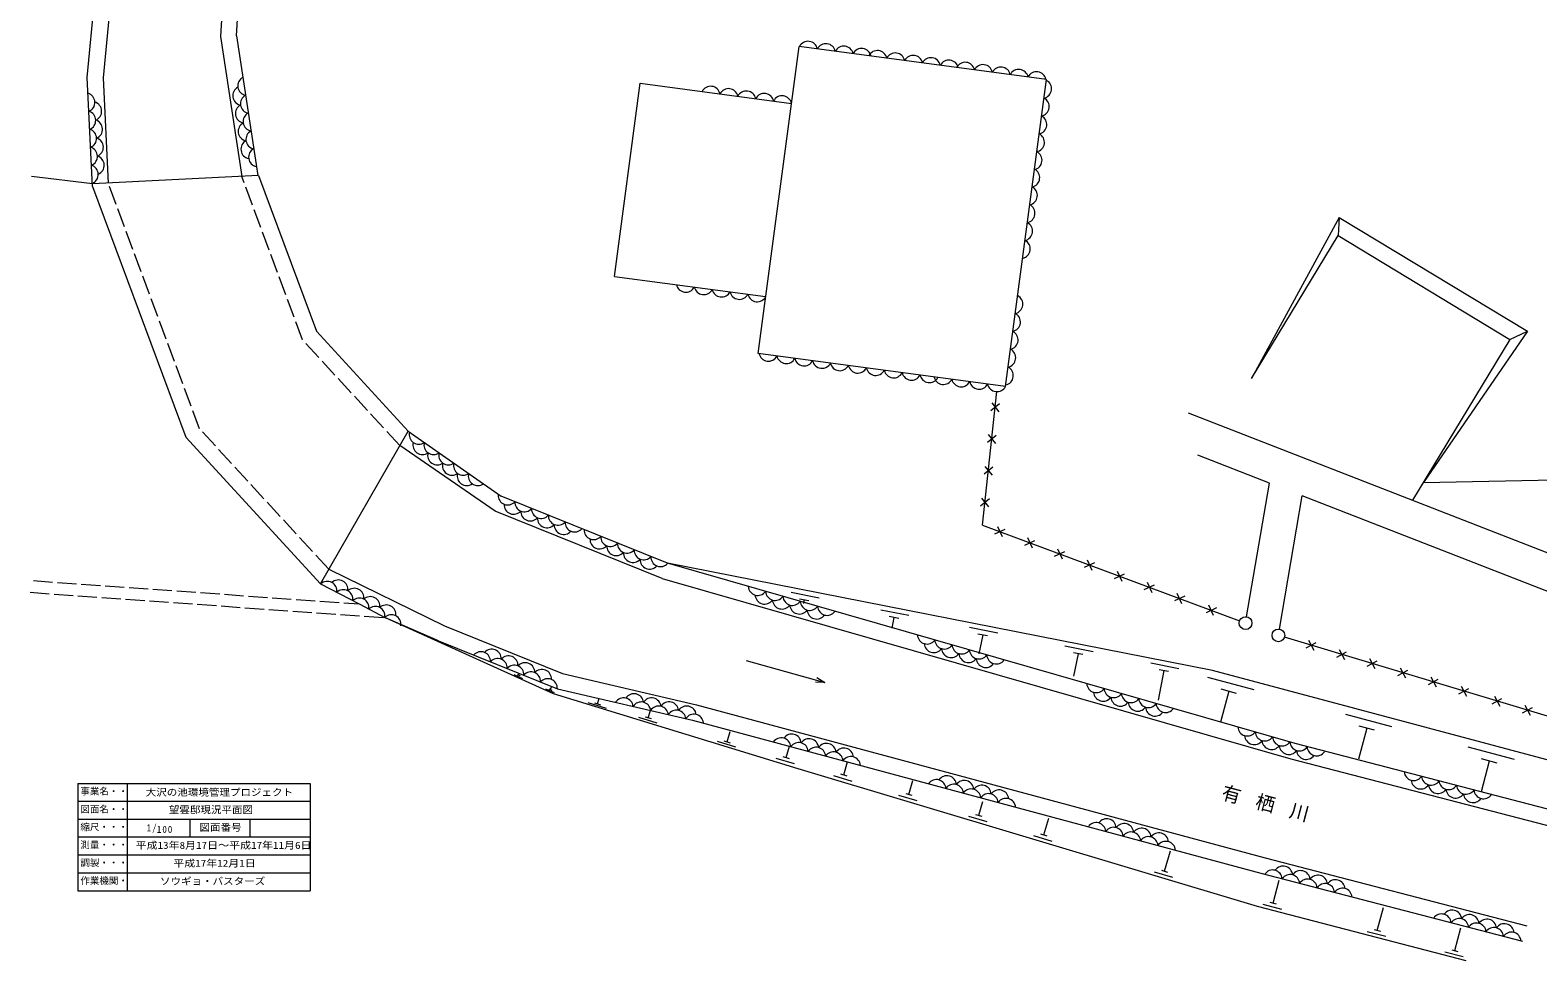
# Model space of a CAD drawing. Units: millimetres, scale not verified. Extents: x 1586 to 82622, y 436 to 58837.
# Drawn here: x 1586 to 48838, y 436 to 29646 of the extents above; entities that cross this region are included whole.
import ezdxf
from ezdxf.enums import TextEntityAlignment as Align

# ---------------------------------------------------------------- set-up
doc = ezdxf.new("R2010")
doc.units = ezdxf.units.MM
doc.header["$LTSCALE"] = 100
doc.linetypes.add('DASHED', pattern=[7.5, 6, -1.5])
doc.layers.add('0-0通り芯', color=4, linetype='Continuous', lineweight=13)
doc.styles.add('ＭＳ ゴシック', font='')
doc.styles.get('ＭＳ ゴシック').set_extended_font_data('MS Gothic')

msp = doc.modelspace()

# ---------------------------------------------------------------- linework, layer by layer
at = {"layer": '0-0通り芯', "color": 3}
for p, q in [((3377.8, 28158.5), (5165.9, 47472.4)), ((5665.3, 47443), (3878.9, 28147.1)), ((7882.9, 35040.3), (7550.6, 29449.2)), ((8052.9, 29472.2), (8382, 35010.7)), ((7550.6, 29449.2), (8216.9, 25059.6)), ((8052.9, 29472.2), (8718.7, 25085)), ((24399, 19510.5), (25682.1, 29133.6)), ((33437.8, 28099.5), (25682.1, 29133.6)), ((3538.9, 24745.1), (3377.8, 28158.5)), ((3878.9, 28147.1), (4034.7, 24846.4)), ((19896.7, 21926.7), (20704, 27981.5)), ((20704, 27981.5), (25442.3, 27349.7)), ((32154.7, 18476.4), (33437.8, 28099.5)), ((3535.2, 24822.9), (1631.9, 25056.1)), ((8740.5, 25086.1), (3535.2, 24822.8)), ((8740.5, 25086.1), (10555.8, 20205.9)), ((3538.9, 24745.1), (6463.1, 16883.7)), ((42615.9, 23775), (39867.4, 18723)), ((42615.9, 23775), (42580.6, 23205.7)), ((42615.9, 23775), (48513.5, 20205.4)), ((39867.4, 18723), (42580.6, 23205.7)), ((42580.6, 23205.7), (47962.7, 19948.1)), ((19896.7, 21926.7), (24636.7, 21294.7)), ((13430.2, 17075.5), (10555.8, 20205.9)), ((47962.7, 19948.1), (44911.6, 14907)), ((48513.5, 20205.4), (45249.5, 15465.4)), ((47962.7, 19948.1), (48513.5, 20205.4)), ((32154.7, 18476.4), (24399, 19510.5)), ((31437, 14129.4), (31885.8, 18313.1)), ((37880.8, 17648.5), (50624.6, 12679.5)), ((10680.9, 12290.3), (13430.2, 17075.5)), ((13430.2, 17075.5), (16347.6, 15034)), ((10680.9, 12290.3), (6463.1, 16883.7)), ((16160.4, 14570.4), (13168.9, 16620.8)), ((40422.9, 15442.3), (38182.3, 16315.9)), ((45249.5, 15465.4), (54438.8, 15646.6)), ((39710.3, 11252.6), (40423.2, 15442.1)), ((40423.4, 15443.4), (40423.2, 15442.1)), ((21557.1, 12931.4), (16347.6, 15034)), ((40740.9, 10868), (41451, 15041.4)), ((50329.8, 11579.4), (41450.6, 15041.5)), ((41451.6, 15045.1), (41451, 15041.4)), ((21394.1, 12458), (16160.4, 14570.4)), ((31437, 14129.4), (39489.4, 11125.3)), ((41228.9, 7284.4), (21557.1, 12931.4)), ((38636.1, 9574.1), (21557.1, 12931.4)), ((10680.9, 12290.3), (11895.1, 11656.4)), ((10942.2, 12745), (14570.2, 10967.8)), ((21394.1, 12458), (41096.8, 6802.2)), ((11895.1, 11656.4), (12724.1, 11223.6)), ((14383.1, 10504.1), (12724.1, 11223.6)), ((17990.8, 8843.6), (12724.1, 11223.6)), ((14570.2, 10967.8), (18266.3, 9476)), ((14383.1, 10504.1), (18115.1, 8997.8)), ((52108.7, 7243.6), (40898.9, 10613.3)), ((18266.3, 9476), (22466.1, 8496.6)), ((63155.5, 3009.5), (38636.1, 9574.1)), ((18115.1, 8997.8), (22344.2, 8011.6)), ((25658.7, 6492.4), (17990.8, 8843.6)), ((22466.1, 8496.6), (40288.6, 3698.9)), ((22344.2, 8011.6), (40160.2, 3215.7)), ((66824.3, 618.7), (41228.9, 7284.4)), ((41096.8, 6802.2), (65541.2, 436.1)), ((40047.9, 2172.8), (25658.7, 6492.4)), ((40288.6, 3698.9), (48492, 1562.6)), ((40160.2, 3215.7), (48360.4, 1080.1)), ((46587.7, 463.7), (40047.9, 2172.8))]:
    msp.add_line(p, q, dxfattribs=at)
at = {"layer": '0-0通り芯', "color": 3, "linetype": 'DASHED'}
for p, q in [((10121.3, 19939.8), (8216.9, 25059.6)), ((6897.6, 17149.8), (4034.7, 24846.4)), ((13168.9, 16620.8), (10121.3, 19939.8)), ((10942.2, 12745), (6897.6, 17149.8)), ((1692.3, 12387), (11895.5, 11656.2)), ((1586.4, 12021.6), (12723.8, 11223.8))]:
    msp.add_line(p, q, dxfattribs=at)
at = {"layer": '0-0通り芯'}
for p, q in [((31722, 17958.7), (31944, 17683.5)), ((31970.6, 17932.1), (31695.4, 17710.2)), ((31864, 16937.8), (31588.7, 16715.9)), ((31615.4, 16964.4), (31837.3, 16689.2)), ((31757.3, 15943.5), (31482.1, 15721.6)), ((31508.7, 15970.1), (31730.7, 15694.9)), ((31650.7, 14949.2), (31375.4, 14727.3)), ((31402.1, 14975.8), (31624, 14700.6)), ((31819.1, 13853.5), (32140.8, 14000.3)), ((31906.5, 14087.7), (32053.4, 13766.1)), ((32843.4, 13738.2), (32990.3, 13416.5)), ((32756.1, 13503.9), (33077.7, 13650.8)), ((33693, 13154.4), (34014.6, 13301.2)), ((33780.4, 13388.6), (33927.2, 13067)), ((34629.9, 12804.8), (34951.5, 12951.7)), ((34717.3, 13039.1), (34864.1, 12717.5)), ((35566.8, 12455.3), (35888.4, 12602.1)), ((35654.2, 12689.5), (35801, 12367.9)), ((36591.1, 12340), (36738, 12018.4)), ((26315.7, 11843.1), (25432.6, 12016.7)), ((36503.7, 12105.8), (36825.4, 12252.6)), ((37772.2, 11899.3), (37450.6, 11752.5)), ((37684.8, 11665.1), (37538, 11986.7)), ((25992.4, 11753.8), (25698, 11811.7)), ((25845.2, 11782.8), (25822.2, 11666)), ((29129.2, 11290.1), (28246.1, 11463.7)), ((38762.2, 11530), (38440.5, 11383.2)), ((38674.8, 11295.8), (38527.9, 11617.4)), ((28805.9, 11200.8), (28511.5, 11258.6)), ((28658.7, 11229.7), (28594.2, 10901.8)), ((31909.3, 10743.6), (31026.2, 10917.2)), ((31586, 10654.3), (31291.6, 10712.1)), ((31438.8, 10683.2), (31322.9, 10093.5)), ((41576.5, 10279.1), (41887.9, 10446.5)), ((41648.4, 10518.5), (41815.9, 10207.1)), ((34898.2, 10156), (34015.1, 10329.6)), ((34574.9, 10066.7), (34280.5, 10124.6)), ((34427.7, 10095.7), (34289.4, 9391.8)), ((42534.1, 9991.2), (42845.5, 10158.7)), ((42606.1, 10230.6), (42773.6, 9919.2)), ((43563.8, 9942.7), (43731.2, 9631.4)), ((16896.2, 9420.6), (16922.7, 9479.1)), ((24024.5, 9885.8), (26496.3, 9198.4)), ((37586.8, 9627.5), (36703.7, 9801.1)), ((37116.3, 9567.1), (36934.3, 8641.1)), ((37263.5, 9538.2), (36969.1, 9596.1)), ((43491.8, 9703.3), (43803.2, 9870.8)), ((44449.5, 9415.4), (44760.9, 9582.9)), ((44521.4, 9654.9), (44688.9, 9343.5)), ((16744.1, 9448.1), (17017.5, 9324.6)), ((16850.7, 9441.1), (16941.8, 9400)), ((17736.7, 8999.6), (18010.1, 8876.1)), ((17843.3, 8992.6), (17934.4, 8951.4)), ((17888.8, 8972), (17933.6, 9071.1)), ((39942.3, 8965.6), (38493.3, 9353.6)), ((39394.6, 8853.4), (38911.6, 8982.8)), ((45407.1, 9127.6), (45718.5, 9295)), ((45479.1, 9367), (45646.6, 9055.6)), ((46364.8, 8839.7), (46676.2, 9007.1)), ((46436.8, 9079.1), (46604.2, 8767.7)), ((19068.2, 8565.5), (19641.9, 8389.6)), ((19274.1, 8554.7), (19465.3, 8496.1)), ((19369.7, 8525.4), (19421.2, 8693.3)), ((39153.1, 8918.1), (38894.5, 7952.1)), ((47402.1, 8527.9), (47713.5, 8695.3)), ((47474.1, 8767.3), (47641.5, 8455.9)), ((20649.5, 8106.8), (21223.1, 7930.9)), ((20862.7, 8119.9), (21053.9, 8061.3)), ((20958.3, 8090.6), (21028.1, 8318.5)), ((44266.5, 7807.9), (42817.5, 8195.8)), ((48359.8, 8240), (48671.1, 8407.4)), ((48431.7, 8479.4), (48599.2, 8168)), ((23427, 7333.6), (23525.6, 7655.2)), ((43477.3, 7760.4), (43218.7, 6794.4)), ((43718.8, 7695.7), (43235.8, 7825)), ((23118.1, 7349.8), (23691.8, 7174)), ((23331.4, 7362.9), (23522.6, 7304.3)), ((25275.7, 6845.2), (25382.5, 7193.7)), ((48105, 6780.2), (46656.1, 7168.1)), ((24955.9, 6825.6), (25529.5, 6649.7)), ((25180.1, 6874.5), (25371.3, 6815.8)), ((27082.9, 6299.8), (27204.1, 6703.4)), ((47315.9, 6732.6), (47057.3, 5766.7)), ((47557.4, 6668), (47074.4, 6797.3)), ((26763.2, 6278.3), (27337.9, 6105.8)), ((26987.1, 6328.5), (27178.7, 6271)), ((3079.2, 6032.4), (3079.2, 2667.8)), ((3079.2, 6032.4), (10360.4, 6032.4)), ((4631.2, 6032.4), (4631.2, 2667.8)), ((10360.4, 6032.4), (10360.4, 2667.8)), ((29028, 5715.9), (29219.5, 5658.3)), ((29123.8, 5687.1), (29253.1, 6118.1)), ((3079.2, 5469.9), (10360.4, 5469.9)), ((28804.1, 5665.6), (29378.7, 5493.1)), ((31313.6, 5029.7), (31443, 5460.7)), ((3079.2, 4907.4), (10360.4, 4907.4)), ((6589.6, 4907.4), (6589.6, 4355.3)), ((8475, 4907.4), (8475, 4355.3)), ((30994, 5008.2), (31568.6, 4835.7)), ((31217.9, 5058.4), (31409.4, 5001)), ((33351.3, 4418), (33507.8, 4939.4)), ((3079.2, 4355.3), (10360.4, 4355.3)), ((33031.6, 4396.5), (33606.3, 4224)), ((33255.5, 4446.8), (33447, 4389.3)), ((3079.2, 3792.9), (10360.4, 3792.9)), ((37136.4, 3281.7), (37326.5, 3915.2)), ((37040.6, 3310.5), (37232.1, 3253)), ((3079.2, 3230.4), (10360.4, 3230.4)), ((36816.7, 3260.2), (37391.3, 3087.7)), ((40539.2, 2276.9), (40727.7, 2998.3)), ((3079.2, 2667.8), (10360.4, 2667.8)), ((40220.5, 2243.9), (40801, 2092.2)), ((40442.4, 2302.2), (40635.9, 2251.7)), ((43806.9, 1423), (43995.2, 2143.2)), ((43710.2, 1448.3), (43903.7, 1397.7)), ((46236, 788.2), (46422.2, 1500.4)), ((43488.2, 1390), (44068.7, 1238.3)), ((45917.3, 755.2), (46497.8, 603.5)), ((46139.3, 813.5), (46332.8, 762.9))]:
    msp.add_line(p, q, dxfattribs=at)
msp.add_lwpolyline([(26238, 9350.8), (26496.3, 9198.4), (26196.3, 9201.2)], dxfattribs=at)
at = {"layer": '0-0通り芯', "color": 3}
for centre in [(39676.8, 11055.4), (40707.4, 10670.9)]:
    msp.add_circle(centre, 200, dxfattribs=at)
at = {"layer": '0-0通り芯'}
for centre, start, end in [((25965.5, 28995), 11.87656, 152.93415), ((26525.6, 28920.3), 11.87656, 152.93415), ((27085.6, 28845.6), 11.87656, 152.93415), ((27645.7, 28771), 11.87656, 152.93415), ((28139.1, 28705.2), 11.87656, 152.93415), ((28699.1, 28630.5), 11.87656, 152.93415), ((29259.2, 28555.8), 11.87656, 152.93415), ((29819.2, 28481.1), 11.87656, 152.93415), ((30379.3, 28406.5), 11.87656, 152.93415), ((30889.1, 28338.5), 11.87656, 152.93415), ((31449.1, 28263.8), 11.87656, 152.93415), ((32009.2, 28189.1), 11.87656, 152.93415), ((32569.2, 28114.5), 11.87656, 152.93415), ((8393.1, 27897.1), 118.10114, 259.15874), ((22912.2, 27586.2), 11.87663, 152.93423), ((33129.3, 28039.8), 11.87656, 152.93415), ((33297.9, 27807.4), 281.87655, 62.93417), ((3314.5, 27378.1), 292.1735, 73.2311), ((8237.4, 27590.2), 118.10114, 259.15874), ((8477.9, 27338.5), 118.10114, 259.15874), ((23472.2, 27511.5), 11.87663, 152.93423), ((24032.3, 27436.8), 11.87663, 152.93423), ((24592.3, 27362.2), 11.87663, 152.93423), ((25152.3, 27287.5), 11.87663, 152.93423), ((33223.2, 27247.3), 281.87655, 62.93417), ((3341.1, 26813.7), 292.1735, 73.2311), ((3527.7, 27102.8), 292.1735, 73.2311), ((8322.1, 27031.6), 118.10114, 259.15874), ((8562.6, 26779.9), 118.10114, 259.15874), ((33148.6, 26687.3), 281.87655, 62.93417), ((3367.8, 26249.3), 292.1735, 73.2311), ((3554.3, 26538.5), 292.1735, 73.2311), ((8406.9, 26473), 118.10114, 259.15874), ((8647.4, 26221.3), 118.10114, 259.15874), ((3581, 25974.1), 292.1735, 73.2311), ((8491.7, 25914.4), 118.10114, 259.15874), ((33073.9, 26127.3), 281.87655, 62.93417), ((3394.4, 25685), 292.1735, 73.2311), ((3607.6, 25409.7), 292.1735, 73.2311), ((8732.2, 25662.7), 118.10114, 259.15874), ((32999.2, 25567.2), 281.87655, 62.93417), ((3421.1, 25120.6), 292.1735, 73.2311), ((32926.8, 25024), 281.87655, 62.93417), ((32852.1, 24464), 281.87655, 62.93417), ((32777.5, 23903.9), 281.87655, 62.93417), ((32702.8, 23343.9), 281.87655, 62.93417), ((32628.1, 22783.8), 281.87655, 62.93417), ((22135.2, 21729.1), 191.87664, 332.93424), ((22695.2, 21654.4), 191.87664, 332.93424), ((23255.3, 21579.8), 191.87664, 332.93424), ((23815.3, 21505.1), 191.87664, 332.93424), ((24375.3, 21430.4), 191.87664, 332.93424), ((32397.7, 21055.6), 281.87655, 62.93417), ((32323, 20495.6), 281.87655, 62.93417), ((32248.3, 19935.5), 281.87655, 62.93417), ((24721.7, 19568.3), 191.87656, 332.93416), ((25281.8, 19493.6), 191.87656, 332.93416), ((32173.7, 19375.5), 281.87655, 62.93417), ((25841.8, 19419), 191.87656, 332.93416), ((26401.9, 19344.3), 191.87656, 332.93416), ((26961.9, 19269.6), 191.87656, 332.93416), ((27528.2, 19194.1), 191.87656, 332.93416), ((28088.3, 19119.4), 191.87656, 332.93416), ((28648.3, 19044.8), 191.87656, 332.93416), ((29208.4, 18970.1), 191.87656, 332.93416), ((32099, 18815.5), 281.87655, 62.93417), ((29768.4, 18895.4), 191.87656, 332.93416), ((30205.3, 18837.2), 191.87656, 332.93416), ((30765.4, 18762.5), 191.87656, 332.93416), ((31325.4, 18687.8), 191.87656, 332.93416), ((31885.5, 18613.1), 191.87656, 332.93416), ((13765.7, 16962.8), 164.48852, 305.54614), ((13880.5, 16638.4), 164.48852, 305.54614), ((14228.6, 16638.8), 164.48852, 305.54614), ((14343.4, 16314.4), 164.48852, 305.54614), ((14691.6, 16314.9), 164.48852, 305.54614), ((14806.3, 15990.5), 164.48852, 305.54614), ((15154.5, 15991), 164.48852, 305.54614), ((15269.2, 15666.6), 164.48852, 305.54614), ((15617.4, 15667), 164.48852, 305.54614), ((16553.3, 15058.8), 177.49185, 318.54945), ((16738.1, 14768.6), 177.49185, 318.54945), ((17077.2, 14847.4), 177.49185, 318.54945), ((17601.2, 14635.9), 177.49185, 318.54945), ((17262, 14557.1), 177.49185, 318.54945), ((17785.9, 14345.7), 177.49185, 318.54945), ((18125.1, 14424.5), 177.49185, 318.54945), ((18649, 14213), 177.49185, 318.54945), ((18309.9, 14134.2), 177.49185, 318.54945), ((19245.5, 13972.3), 177.49185, 318.54945), ((19769.4, 13760.8), 177.49185, 318.54945), ((19430.3, 13682), 177.49185, 318.54945), ((19954.2, 13470.6), 177.49185, 318.54945), ((20293.3, 13549.3), 177.49185, 318.54945), ((20478.1, 13259.1), 177.49185, 318.54945), ((20817.3, 13337.9), 177.49185, 318.54945), ((21002.1, 13047.6), 177.49185, 318.54945), ((21341.2, 13126.4), 177.49185, 318.54945), ((10900.3, 12062.9), 351.90471, 132.96231), ((11245.5, 12108.3), 351.90471, 132.96231), ((11401.2, 11801.5), 351.90471, 132.96231), ((11746.4, 11846.9), 351.90471, 132.96231), ((11902, 11540), 351.90471, 132.96231), ((12247.2, 11585.4), 351.90471, 132.96231), ((24391.8, 12221.7), 183.45451, 324.5121), ((24605.7, 11952.3), 183.45451, 324.5121), ((24934.9, 12065.8), 183.45451, 324.5121), ((25477.9, 11910), 183.45451, 324.5121), ((12402.9, 11278.5), 351.90471, 132.96231), ((12748.1, 11323.9), 351.90471, 132.96231), ((25148.8, 11796.4), 183.45451, 324.5121), ((25691.9, 11640.5), 183.45451, 324.5121), ((26021, 11754.1), 183.45451, 324.5121), ((26234.9, 11484.6), 183.45451, 324.5121), ((26564.1, 11598.2), 183.45451, 324.5121), ((12903.7, 11017.1), 351.90471, 132.96231), ((29693.4, 10699.9), 183.45451, 324.5121), ((29907.3, 10430.4), 183.45451, 324.5121), ((30236.4, 10544), 183.45451, 324.5121), ((15713.3, 9859.4), 357.49177, 138.54939), ((16052.4, 9938.2), 357.49177, 138.54939), ((16237.2, 9647.9), 357.49177, 138.54939), ((16576.4, 9726.7), 357.49177, 138.54939), ((30450.4, 10274.5), 183.45451, 324.5121), ((30779.5, 10388.1), 183.45451, 324.5121), ((30993.5, 10118.6), 183.45451, 324.5121), ((31322.6, 10232.2), 183.45451, 324.5121), ((31536.5, 9962.7), 183.45451, 324.5121), ((31865.6, 10076.3), 183.45451, 324.5121), ((16761.2, 9436.5), 357.49177, 138.54939), ((17100.3, 9515.3), 357.49177, 138.54939), ((17285.1, 9225), 357.49177, 138.54939), ((17624.2, 9303.8), 357.49177, 138.54939), ((17809, 9013.5), 357.49177, 138.54939), ((35000, 9176.6), 183.45451, 324.5121), ((35543.1, 9020.7), 183.45451, 324.5121), ((20187.2, 8411.9), 6.34373, 147.40133), ((20510.1, 8542), 6.34373, 147.40133), ((20737.4, 8283.6), 6.34373, 147.40133), ((21060.4, 8413.7), 6.34373, 147.40133), ((21610.6, 8285.3), 6.34373, 147.40133), ((35213.9, 8907.1), 183.45451, 324.5121), ((35757, 8751.2), 183.45451, 324.5121), ((36086.1, 8864.8), 183.45451, 324.5121), ((36300.1, 8595.3), 183.45451, 324.5121), ((36629.2, 8708.9), 183.45451, 324.5121), ((37172.3, 8553), 183.45451, 324.5121), ((21287.6, 8155.3), 6.34373, 147.40133), ((21837.9, 8027), 6.34373, 147.40133), ((22160.8, 8157), 6.34373, 147.40133), ((22388.1, 7898.7), 6.34373, 147.40133), ((36843.1, 8439.4), 183.45451, 324.5121), ((25452.5, 7278.4), 4.40496, 145.46257), ((39733.8, 7817.6), 183.45451, 324.5121), ((40276.9, 7661.8), 183.45451, 324.5121), ((25125.3, 7159.4), 4.40496, 145.46257), ((25670.9, 7012.5), 4.40496, 145.46257), ((25998, 7131.6), 4.40496, 145.46257), ((26216.4, 6865.7), 4.40496, 145.46257), ((26543.6, 6984.7), 4.40496, 145.46257), ((27089.2, 6837.8), 4.40496, 145.46257), ((39947.8, 7548.1), 183.45451, 324.5121), ((40490.9, 7392.3), 183.45451, 324.5121), ((40820, 7505.9), 183.45451, 324.5121), ((41033.9, 7236.4), 183.45451, 324.5121), ((41363.1, 7350), 183.45451, 324.5121), ((41906.1, 7194.1), 183.45451, 324.5121), ((26762, 6718.8), 4.40496, 145.46257), ((27307.6, 6571.9), 4.40496, 145.46257), ((41577, 7080.5), 183.45451, 324.5121), ((29988.4, 5850.3), 4.40496, 145.46257), ((30315.6, 5969.3), 4.40496, 145.46257), ((44945.9, 6419.8), 184.87403, 325.93163), ((45492.7, 6277.4), 184.87403, 325.93163), ((30534, 5703.4), 4.40496, 145.46257), ((30861.1, 5822.5), 4.40496, 145.46257), ((31079.5, 5556.6), 4.40496, 145.46257), ((31406.7, 5675.6), 4.40496, 145.46257), ((31625.1, 5409.7), 4.40496, 145.46257), ((31952.3, 5528.7), 4.40496, 145.46257), ((45166.5, 6155.7), 184.87403, 325.93163), ((45713.2, 6013.3), 184.87403, 325.93163), ((46039.4, 6135), 184.87403, 325.93163), ((46260, 5870.9), 184.87403, 325.93163), ((46586.2, 5992.6), 184.87403, 325.93163), ((46806.8, 5728.5), 184.87403, 325.93163), ((47133, 5850.2), 184.87403, 325.93163), ((32170.7, 5262.8), 4.40496, 145.46257), ((34997.3, 4501.9), 4.40496, 145.46257), ((35324.5, 4621), 4.40496, 145.46257), ((35870, 4474.1), 4.40496, 145.46257), ((35542.9, 4355.1), 4.40496, 145.46257), ((36088.4, 4208.2), 4.40496, 145.46257), ((36415.6, 4327.3), 4.40496, 145.46257), ((36634, 4061.4), 4.40496, 145.46257), ((36961.2, 4180.4), 4.40496, 145.46257), ((37179.6, 3914.5), 4.40496, 145.46257), ((40527.6, 3016.7), 4.87403, 145.93162), ((40853.8, 3138.4), 4.87403, 145.93162), ((41074.3, 2874.3), 4.87403, 145.93162), ((41400.6, 2996), 4.87403, 145.93162), ((41621.1, 2731.9), 4.87403, 145.93162), ((41947.3, 2853.6), 4.87403, 145.93162), ((42167.9, 2589.5), 4.87403, 145.93162), ((42494.1, 2711.2), 4.87403, 145.93162), ((42714.6, 2447.1), 4.87403, 145.93162), ((45822.2, 1637.8), 4.87403, 145.93162), ((46148.4, 1759.6), 4.87403, 145.93162), ((46695.1, 1617.2), 4.87403, 145.93162), ((46368.9, 1495.5), 4.87403, 145.93162), ((46915.7, 1353.1), 4.87403, 145.93162), ((47241.9, 1474.8), 4.87403, 145.93162), ((47462.4, 1210.7), 4.87403, 145.93162), ((47788.6, 1332.4), 4.87403, 145.93162), ((48009.2, 1068.3), 4.87403, 145.93162)]:
    msp.add_arc(centre, 300, start, end, dxfattribs=at)

# ---------------------------------------------------------------- texts
at = {"layer": '0-0通り芯', "color": 2, "style": 'ＭＳ ゴシック'}
for s, p in [('事業名・・', (3160.8, 5612.3)), ('図面名・・', (3160.8, 5049.8)), ('縮尺・・・', (3160.8, 4492.5)), ('測量・・・', (3160.8, 3935.2)), ('調製・・・', (3160.8, 3372.7)), ('作業機関・', (3160.8, 2810.2))]:
    msp.add_text(s, height=212.6, dxfattribs=at).set_placement(p, align=Align.BOTTOM_LEFT)
for s, width, p in [('大沢の池環境管理プロジェクト', 1.1, (5207.9, 5575.7)), ('望雲邸現況平面図', 1.1, (5932.7, 5027.9)), ('図面番号', 1.1, (6894.7, 4476.1)), ('平成13年8月17日～平成17年11月6日', 1.15, (4891, 3913.3)), ('平成17年12月1日', 1.15, (6071.6, 3350.8)), ('ソウギョ・バスターズ', 1.1, (5654.9, 2788.3))]:
    msp.add_text(s, height=219.9, dxfattribs=dict(at, width=width)).set_placement(p, align=Align.BOTTOM_LEFT)
at = {"layer": '0-0通り芯', "color": 2, "insert": (38878.9, 5498.5), "char_height": 439.9, "attachment_point": 7, "rotation": 345.203, "style": 'ＭＳ ゴシック'}
msp.add_mtext('\\T1.83;有栖川', dxfattribs=at)
at = {"layer": '0-0通り芯', "color": 2, "char_height": 219.9, "attachment_point": 7, "style": 'ＭＳ ゴシック'}
for s, insert in [('\\T1.21;\\W0.95;1/', (5236.7, 4476.1)), ('\\T1.21;\\W0.95;100', (5556.2, 4476.1))]:
    msp.add_mtext(s, dxfattribs=dict(at, insert=insert))

doc.saveas('drawing.dxf')
